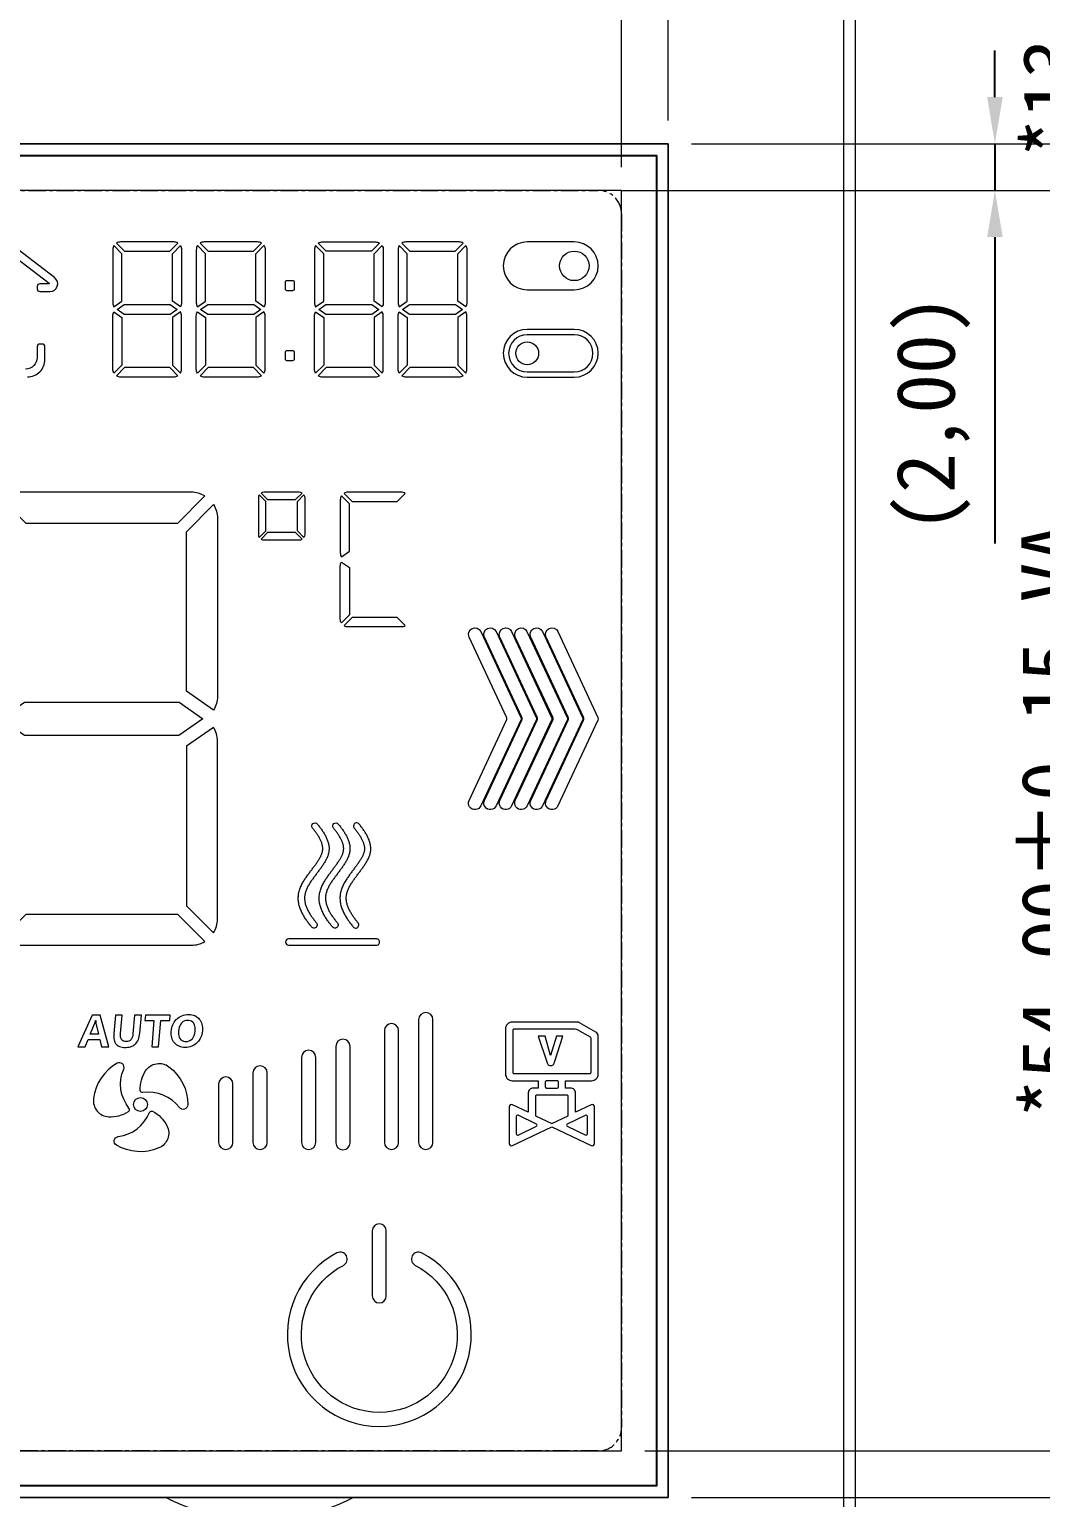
# Model space of a CAD drawing. Header units: millimetres. Extents: x 3549 to 4611, y 2266 to 2831.
# Drawn here: x 3714.5 to 3757.8, y 2675 to 2737.8 of the extents above; entities that cross this region are included whole.
import ezdxf

# ---------------------------------------------------------------- set-up
doc = ezdxf.new("R2010")
doc.units = ezdxf.units.MM
doc.linetypes.add('CENTER', pattern=[0.6, 0.375, -0.075, 0.075, -0.075])
for name, color, linetype, lineweight in [('BACKLIGHT', 7, 'Continuous', 20), ('Cover Lens', 152, 'Continuous', 0), ('LCD', 4, 'Continuous', 20)]:
    doc.layers.add(name, color=color, linetype=linetype, lineweight=lineweight)
doc.layers.add('Dim', color=4, linetype='Continuous')
doc.layers.add('DWG', color=7, linetype='Continuous')
doc.styles.add('宋体', font='宋体.ttf')
doc.dimstyles.new('DIM', dxfattribs={"dimtxt": 2.5, "dimasz": 2, "dimexe": 1.25, "dimexo": 1, "dimgap": 1, "dimtad": 1, "dimzin": 1, "dimtxsty": '宋体', "dimcen": 2.5, "dimazin": 0, "dimtfac": 1, "dimtmove": 0, "dimatfit": 3, "dimfxl": 0, "dimlwe": 0, "dimarcsym": 0})

# ---------------------------------------------------------------- blocks, each defined once
blk = doc.blocks.new('CG1')
at = {"layer": 'Cover Lens'}
for points in [[(-43, -17), (-43, 65, -0.414214), (-41, 67), (41, 67, -0.414214), (43, 65), (43, -17, -0.414214), (41, -19), (-41, -19, -0.414214)], [(-42.5, -17), (-42.5, 65, -0.414214), (-41, 66.5), (41, 66.5, -0.414214), (42.5, 65), (42.5, -17, -0.414214), (41, -18.5), (-41, -18.5, -0.414214)]]:
    blk.add_lwpolyline(points, format="xyb", close=True, dxfattribs=at)
blk.add_lwpolyline([(-33, 0), (33, 0), (33, 54), (-33, 54)], close=True, dxfattribs=at)
blk = doc.blocks.new('*D10')
at = {"layer": 'Defpoints', "color": 0}
for p in [(3673.899, 2754.337), (3673.899, 2730.951), (3739.899, 2730.951)]:
    blk.add_point(p, dxfattribs=at)
at = {"layer": 'Dim', "color": 0, "lineweight": 0}
for p, q in [((3673.899, 2731.951), (3673.899, 2755.587)), ((3739.899, 2731.951), (3739.899, 2755.587))]:
    blk.add_line(p, q, dxfattribs=at)
at = {"layer": 'Dim', "color": 0, "lineweight": -2}
blk.add_line((3737.899, 2754.337), (3675.899, 2754.337), dxfattribs=at)
at = {"layer": 'Dim', "color": 0}
for points in [[(3675.899, 2754.67), (3675.899, 2754.003), (3673.899, 2754.337)], [(3737.899, 2754.67), (3737.899, 2754.003), (3739.899, 2754.337)]]:
    blk.add_solid(points, dxfattribs=at)
at = {"layer": 'Dim', "color": 0, "insert": (3706.899, 2756.857), "char_height": 2.5, "attachment_point": 5, "style": '宋体'}
blk.add_mtext('{\\C2;*}66,00%%P0.15 VA', dxfattribs=at)
blk = doc.blocks.new('*D12')
at = {"layer": 'Defpoints', "color": 0}
for p in [(3749.899, 2754.337), (3749.899, 2741.951), (3739.899, 2730.951)]:
    blk.add_point(p, dxfattribs=at)
at = {"layer": 'Dim', "color": 0, "lineweight": 0}
for p, q in [((3739.899, 2731.951), (3739.899, 2755.587)), ((3749.899, 2742.951), (3749.899, 2755.587))]:
    blk.add_line(p, q, dxfattribs=at)
at = {"layer": 'Dim', "color": 0, "lineweight": -2}
for p, q in [((3741.899, 2754.337), (3747.899, 2754.337)), ((3749.899, 2754.337), (3764.26, 2754.337))]:
    blk.add_line(p, q, dxfattribs=at)
at = {"layer": 'Dim', "color": 0}
for points in [[(3741.899, 2754.67), (3741.899, 2754.003), (3739.899, 2754.337)], [(3747.899, 2754.67), (3747.899, 2754.003), (3749.899, 2754.337)]]:
    blk.add_solid(points, dxfattribs=at)
at = {"layer": 'Dim', "color": 0, "insert": (3758.08, 2756.795), "char_height": 2.5, "attachment_point": 5, "style": '宋体'}
blk.add_mtext('{\\C2;*}10,00', dxfattribs=at)
blk = doc.blocks.new('*D22')
at = {"layer": 'Defpoints', "color": 0}
for p in [(3739.899, 2730.951), (3739.899, 2676.951), (3761.107, 2676.951)]:
    blk.add_point(p, dxfattribs=at)
at = {"layer": 'Dim', "color": 0, "lineweight": 0}
for p, q in [((3740.899, 2730.951), (3762.357, 2730.951)), ((3740.899, 2676.951), (3762.357, 2676.951))]:
    blk.add_line(p, q, dxfattribs=at)
at = {"layer": 'Dim', "color": 0, "lineweight": -2}
blk.add_line((3761.107, 2728.951), (3761.107, 2678.951), dxfattribs=at)
at = {"layer": 'Dim', "color": 0}
for points in [[(3760.774, 2728.951), (3761.44, 2728.951), (3761.107, 2730.951)], [(3760.774, 2678.951), (3761.44, 2678.951), (3761.107, 2676.951)]]:
    blk.add_solid(points, dxfattribs=at)
at = {"layer": 'Dim', "color": 0, "insert": (3758.586, 2703.951), "char_height": 2.5, "attachment_point": 5, "rotation": 90, "style": '宋体'}
blk.add_mtext('{\\C2;*}54,00%%P0.15 VA', dxfattribs=at)
blk = doc.blocks.new('*D23')
at = {"layer": 'Defpoints', "color": 0}
for p in [(3747.899, 2743.951), (3783.993, 2743.951), (3747.899, 2657.951)]:
    blk.add_point(p, dxfattribs=at)
at = {"layer": 'Dim', "color": 0, "lineweight": 0}
for p, q in [((3748.899, 2743.951), (3785.243, 2743.951)), ((3748.899, 2657.951), (3785.243, 2657.951))]:
    blk.add_line(p, q, dxfattribs=at)
at = {"layer": 'Dim', "color": 0, "lineweight": -2}
blk.add_line((3783.993, 2659.951), (3783.993, 2741.951), dxfattribs=at)
at = {"layer": 'Dim', "color": 0}
for points in [[(3783.66, 2741.951), (3784.327, 2741.951), (3783.993, 2743.951)], [(3783.66, 2659.951), (3784.327, 2659.951), (3783.993, 2657.951)]]:
    blk.add_solid(points, dxfattribs=at)
at = {"layer": 'Dim', "color": 0, "insert": (3781.472, 2700.951), "char_height": 2.5, "attachment_point": 5, "rotation": 90, "style": '宋体'}
blk.add_mtext('{\\C2;*}86,00%%P0.05 OD', dxfattribs=at)
blk = doc.blocks.new('*D24')
at = {"layer": 'Defpoints', "color": 0}
for p in [(3747.899, 2743.951), (3761.107, 2743.951), (3739.899, 2730.951)]:
    blk.add_point(p, dxfattribs=at)
at = {"layer": 'Dim', "color": 0, "lineweight": 0}
for p, q in [((3748.899, 2743.951), (3762.357, 2743.951)), ((3740.899, 2730.951), (3762.357, 2730.951))]:
    blk.add_line(p, q, dxfattribs=at)
at = {"layer": 'Dim', "color": 0, "lineweight": -2}
blk.add_line((3761.107, 2732.951), (3761.107, 2741.951), dxfattribs=at)
at = {"layer": 'Dim', "color": 0}
for points in [[(3760.774, 2741.951), (3761.44, 2741.951), (3761.107, 2743.951)], [(3760.774, 2732.951), (3761.44, 2732.951), (3761.107, 2730.951)]]:
    blk.add_solid(points, dxfattribs=at)
at = {"layer": 'Dim', "color": 0, "insert": (3758.649, 2737.451), "char_height": 2.5, "attachment_point": 5, "rotation": 90, "style": '宋体'}
blk.add_mtext('{\\C2;*}13,00', dxfattribs=at)
blk = doc.blocks.new('*D326')
at = {"layer": 'Defpoints', "color": 0}
for p in [(3741.899, 2732.951), (3741.899, 2674.951), (3767.031, 2674.951)]:
    blk.add_point(p, dxfattribs=at)
at = {"layer": 'Dim', "color": 0, "lineweight": 0}
for p, q in [((3742.899, 2732.951), (3768.281, 2732.951)), ((3742.899, 2674.951), (3768.281, 2674.951))]:
    blk.add_line(p, q, dxfattribs=at)
at = {"layer": 'Dim', "color": 0, "lineweight": -2}
blk.add_line((3767.031, 2730.951), (3767.031, 2676.951), dxfattribs=at)
at = {"layer": 'Dim', "color": 0}
for points in [[(3766.698, 2730.951), (3767.365, 2730.951), (3767.031, 2732.951)], [(3766.698, 2676.951), (3767.365, 2676.951), (3767.031, 2674.951)]]:
    blk.add_solid(points, dxfattribs=at)
at = {"layer": 'Dim', "color": 0, "insert": (3764.573, 2703.951), "char_height": 2.5, "attachment_point": 5, "rotation": 90, "style": '宋体'}
blk.add_mtext('58,00', dxfattribs=at)
blk = doc.blocks.new('*D327')
at = {"layer": 'Defpoints', "color": 0}
for p in [(3741.899, 2732.951), (3772.325, 2732.951), (3741.899, 2674.951)]:
    blk.add_point(p, dxfattribs=at)
at = {"layer": 'Dim', "color": 0, "lineweight": 0}
for p, q in [((3742.899, 2732.951), (3773.575, 2732.951)), ((3742.899, 2674.951), (3773.575, 2674.951))]:
    blk.add_line(p, q, dxfattribs=at)
at = {"layer": 'Dim', "color": 0, "lineweight": -2}
blk.add_line((3772.325, 2676.951), (3772.325, 2730.951), dxfattribs=at)
at = {"layer": 'Dim', "color": 0}
for points in [[(3771.991, 2730.951), (3772.658, 2730.951), (3772.325, 2732.951)], [(3771.991, 2676.951), (3772.658, 2676.951), (3772.325, 2674.951)]]:
    blk.add_solid(points, dxfattribs=at)
at = {"layer": 'Dim', "color": 0, "insert": (3769.866, 2703.951), "char_height": 2.5, "attachment_point": 5, "rotation": 90, "style": '宋体'}
blk.add_mtext('LCD58,00', dxfattribs=at)
blk = doc.blocks.new('*D332')
at = {"layer": 'Defpoints', "color": 0}
for p in [(3741.899, 2767.793), (3669.399, 2732.951), (3741.899, 2732.951)]:
    blk.add_point(p, dxfattribs=at)
at = {"layer": 'Dim', "color": 0, "lineweight": 0}
for p, q in [((3669.399, 2733.951), (3669.399, 2769.043)), ((3741.899, 2733.951), (3741.899, 2769.043))]:
    blk.add_line(p, q, dxfattribs=at)
at = {"layer": 'Dim', "color": 0, "lineweight": -2}
blk.add_line((3671.399, 2767.793), (3739.899, 2767.793), dxfattribs=at)
at = {"layer": 'Dim', "color": 0}
for points in [[(3671.399, 2768.126), (3671.399, 2767.46), (3669.399, 2767.793)], [(3739.899, 2768.126), (3739.899, 2767.46), (3741.899, 2767.793)]]:
    blk.add_solid(points, dxfattribs=at)
at = {"layer": 'Dim', "color": 0, "insert": (3709.399, 2770.251), "char_height": 2.5, "attachment_point": 5, "style": '宋体'}
blk.add_mtext('{\\C2;*}72,50', dxfattribs=at)
blk = doc.blocks.new('*D334')
at = {"layer": 'Defpoints', "color": 0}
for p in [(3741.899, 2732.951), (3777.822, 2732.951), (3743.399, 2673.951)]:
    blk.add_point(p, dxfattribs=at)
at = {"layer": 'Dim', "color": 0, "lineweight": 0}
for p, q in [((3742.899, 2732.951), (3779.072, 2732.951)), ((3744.399, 2673.951), (3779.072, 2673.951))]:
    blk.add_line(p, q, dxfattribs=at)
at = {"layer": 'Dim', "color": 0, "lineweight": -2}
blk.add_line((3777.822, 2675.951), (3777.822, 2730.951), dxfattribs=at)
at = {"layer": 'Dim', "color": 0}
for points in [[(3777.488, 2730.951), (3778.155, 2730.951), (3777.822, 2732.951)], [(3777.488, 2675.951), (3778.155, 2675.951), (3777.822, 2673.951)]]:
    blk.add_solid(points, dxfattribs=at)
at = {"layer": 'Dim', "color": 0, "insert": (3775.363, 2703.451), "char_height": 2.5, "attachment_point": 5, "rotation": 90, "style": '宋体'}
blk.add_mtext('59,00', dxfattribs=at)
blk = doc.blocks.new('*D335')
at = {"layer": 'Defpoints', "color": 0}
for p in [(3741.899, 2732.951), (3755.887, 2732.951), (3738.899, 2730.951)]:
    blk.add_point(p, dxfattribs=at)
at = {"layer": 'Dim', "color": 0, "lineweight": -2}
for p, q in [((3755.887, 2734.951), (3755.887, 2736.951)), ((3755.887, 2732.951), (3755.887, 2730.951)), ((3755.887, 2728.951), (3755.887, 2715.826))]:
    blk.add_line(p, q, dxfattribs=at)
at = {"layer": 'Dim', "color": 0, "lineweight": 0}
for p, q in [((3742.899, 2732.951), (3757.137, 2732.951)), ((3739.899, 2730.951), (3757.137, 2730.951))]:
    blk.add_line(p, q, dxfattribs=at)
at = {"layer": 'Dim', "color": 0}
for points in [[(3755.554, 2734.951), (3756.221, 2734.951), (3755.887, 2732.951)], [(3755.554, 2728.951), (3756.221, 2728.951), (3755.887, 2730.951)]]:
    blk.add_solid(points, dxfattribs=at)
at = {"layer": 'Dim', "color": 0, "insert": (3753.249, 2721.388), "char_height": 2.5, "attachment_point": 5, "rotation": 90, "style": '宋体'}
blk.add_mtext('(2,00)', dxfattribs=at)
blk = doc.blocks.new('*D336')
at = {"layer": 'Defpoints', "color": 0}
for p in [(3741.899, 2761.017), (3671.899, 2732.951), (3741.899, 2732.951)]:
    blk.add_point(p, dxfattribs=at)
at = {"layer": 'Dim', "color": 0, "lineweight": 0}
for p, q in [((3671.899, 2733.951), (3671.899, 2762.267)), ((3741.899, 2733.951), (3741.899, 2762.267))]:
    blk.add_line(p, q, dxfattribs=at)
at = {"layer": 'Dim', "color": 0, "lineweight": -2}
blk.add_line((3673.899, 2761.017), (3739.899, 2761.017), dxfattribs=at)
at = {"layer": 'Dim', "color": 0}
for points in [[(3673.899, 2761.351), (3673.899, 2760.684), (3671.899, 2761.017)], [(3739.899, 2761.351), (3739.899, 2760.684), (3741.899, 2761.017)]]:
    blk.add_solid(points, dxfattribs=at)
at = {"layer": 'Dim', "color": 0, "insert": (3706.899, 2763.608), "char_height": 2.5, "attachment_point": 5, "style": '宋体'}
blk.add_mtext('LCD/BLD 70,00', dxfattribs=at)
blk = doc.blocks.new('*D338')
at = {"layer": 'Defpoints', "color": 0}
for p in [(3741.899, 2674.951), (3767.031, 2674.951), (3725.399, 2673.951)]:
    blk.add_point(p, dxfattribs=at)
at = {"layer": 'Dim', "color": 0, "lineweight": -2}
for p, q in [((3767.031, 2676.951), (3767.031, 2678.951)), ((3767.031, 2674.951), (3767.031, 2673.951)), ((3767.031, 2671.951), (3767.031, 2655.728))]:
    blk.add_line(p, q, dxfattribs=at)
at = {"layer": 'Dim', "color": 0, "lineweight": 0}
for p, q in [((3742.899, 2674.951), (3768.281, 2674.951)), ((3726.399, 2673.951), (3768.281, 2673.951))]:
    blk.add_line(p, q, dxfattribs=at)
at = {"layer": 'Dim', "color": 0}
for points in [[(3766.698, 2676.951), (3767.365, 2676.951), (3767.031, 2674.951)], [(3766.698, 2671.951), (3767.365, 2671.951), (3767.031, 2673.951)]]:
    blk.add_solid(points, dxfattribs=at)
at = {"layer": 'Dim', "color": 0, "insert": (3764.573, 2662.84), "char_height": 2.5, "attachment_point": 5, "rotation": 90, "style": '宋体'}
blk.add_mtext('MAX1,00', dxfattribs=at)
blk = doc.blocks.new('SPC')
at = {"layer": 'LCD'}
for points in [[(45.062, 48.015, 0.414214), (45.808, 48.761), (45.808, 49.299, 0.414214), (45.691, 49.415), (45.592, 49.415, 0.414214), (45.476, 49.299), (45.476, 48.844, -0.414214), (44.979, 48.346)], [(43.418, 53.979), (45.983, 52.028, -0.718303), (45.973, 51.998), (45.592, 51.998, 0.414318), (45.476, 51.882), (45.476, 51.783, 0.41411), (45.592, 51.667), (46.022, 51.667, 0.718303), (46.223, 52.262), (43.519, 54.319, 0.337132)]]:
    blk.add_lwpolyline(points, format="xyb", dxfattribs=at)
for points in [[(48.762, 51.013), (49.105, 51.255), (49.105, 53.288), (48.762, 53.634, 0.139094), (48.712, 53.46), (48.712, 51.187, 0.139094)], [(49.044, 53.791, 0.136063), (48.873, 53.744), (49.217, 53.398), (51.155, 53.398), (51.498, 53.744, 0.136063), (51.328, 53.791)], [(51.61, 51.013), (51.266, 51.255), (51.266, 53.288), (51.61, 53.634, -0.139094), (51.659, 53.46), (51.659, 51.187, -0.139094)], [(52.34, 51.013), (52.683, 51.255), (52.683, 53.288), (52.34, 53.634, 0.139094), (52.29, 53.46), (52.29, 51.187, 0.139094)], [(52.622, 53.791, 0.136063), (52.451, 53.744), (52.795, 53.398), (54.733, 53.398), (55.077, 53.744, 0.136063), (54.906, 53.791)], [(55.188, 51.013), (54.844, 51.255), (54.844, 53.288), (55.188, 53.634, -0.139094), (55.237, 53.46), (55.237, 51.187, -0.139094)], [(57.4, 51.013), (57.744, 51.255), (57.744, 53.288), (57.4, 53.634, 0.139094), (57.351, 53.46), (57.351, 51.187, 0.139094)], [(59.966, 53.791, -0.136063), (60.137, 53.744), (59.793, 53.398), (57.855, 53.398), (57.511, 53.744, -0.136063), (57.682, 53.791)], [(60.248, 51.013), (59.905, 51.255), (59.905, 53.288), (60.248, 53.634, -0.139094), (60.298, 53.46), (60.298, 51.187, -0.139094)], [(60.978, 51.013), (61.322, 51.255), (61.322, 53.288), (60.978, 53.634, 0.139094), (60.929, 53.46), (60.929, 51.187, 0.139094)], [(61.26, 53.791, 0.136063), (61.09, 53.744), (61.433, 53.398), (63.371, 53.398), (63.715, 53.744, 0.136063), (63.544, 53.791)], [(63.826, 51.013), (63.483, 51.255), (63.483, 53.288), (63.826, 53.634, -0.139094), (63.876, 53.46), (63.876, 51.187, -0.139094)], [(68.476, 51.743, 1), (68.476, 53.791), (66.459, 53.791, 1), (66.459, 51.743)], [(56.159, 52.126, 0.414214), (56.088, 52.055), (56.088, 51.786, 0.414214), (56.159, 51.715), (56.429, 51.715, 0.414214), (56.5, 51.786), (56.5, 52.055, 0.414214), (56.429, 52.126)], [(49.105, 50.551), (49.105, 48.518), (48.762, 48.172, -0.139094), (48.712, 48.346), (48.712, 50.619, -0.139094), (48.762, 50.793)], [(51.266, 50.551), (51.266, 48.518), (51.61, 48.172, 0.139094), (51.659, 48.346), (51.659, 50.619, 0.139094), (51.61, 50.793)], [(52.683, 50.551), (52.683, 48.518), (52.34, 48.172, -0.139094), (52.29, 48.346), (52.29, 50.619, -0.139094), (52.34, 50.793)], [(54.844, 50.551), (54.844, 48.518), (55.188, 48.172, 0.139094), (55.237, 48.346), (55.237, 50.619, 0.139094), (55.188, 50.793)], [(57.744, 50.551), (57.744, 48.518), (57.4, 48.172, -0.139094), (57.351, 48.346), (57.351, 50.619, -0.139094), (57.4, 50.793)], [(60.248, 50.793), (59.905, 50.551), (59.905, 48.518), (60.248, 48.172, 0.139094), (60.298, 48.346), (60.298, 50.619, 0.139094)], [(60.978, 50.793), (61.322, 50.551), (61.322, 48.518), (60.978, 48.172, -0.139094), (60.929, 48.346), (60.929, 50.619, -0.139094)], [(63.826, 50.793), (63.483, 50.551), (63.483, 48.518), (63.826, 48.172, 0.139094), (63.876, 48.346), (63.876, 50.619, 0.139094)], [(66.459, 50.046, 1), (66.459, 47.998), (68.476, 47.998, 1), (68.476, 50.046)], [(68.476, 48.227, 1), (68.476, 49.816), (66.459, 49.816, 1), (66.459, 48.227)], [(56.429, 48.715, 0.414214), (56.5, 48.786), (56.5, 49.055, 0.414214), (56.429, 49.126), (56.159, 49.126, 0.414214), (56.088, 49.055), (56.088, 48.786, 0.414214), (56.159, 48.715)], [(51.328, 48.015, 0.136063), (51.498, 48.062), (51.155, 48.408), (49.217, 48.408), (48.873, 48.062, 0.136063), (49.044, 48.015)], [(52.795, 48.408), (52.451, 48.062, 0.136063), (52.622, 48.015), (54.906, 48.015, 0.136063), (55.077, 48.062), (54.733, 48.408)], [(59.966, 48.015, 0.136063), (60.137, 48.062), (59.793, 48.408), (57.855, 48.408), (57.511, 48.062, 0.136063), (57.682, 48.015)], [(63.544, 48.015, 0.136063), (63.715, 48.062), (63.371, 48.408), (61.433, 48.408), (61.09, 48.062, 0.136063), (61.26, 48.015)], [(44.406, 43.069, 0.136063), (43.833, 42.91), (44.987, 41.749), (51.499, 41.749), (52.653, 42.91, 0.136063), (52.079, 43.069)], [(54.986, 42.957, 0.139094), (54.951, 42.834), (54.951, 41.26, 0.139094), (54.986, 41.137), (55.265, 41.418), (55.265, 42.676)], [(55.344, 42.754), (56.542, 42.754), (56.821, 43.035, 0.136063), (56.701, 43.069), (55.185, 43.069, 0.136063), (55.064, 43.035)], [(56.62, 42.676), (56.9, 42.957, -0.139094), (56.935, 42.834), (56.935, 41.26, -0.139094), (56.9, 41.137), (56.62, 41.418)], [(58.846, 42.567), (58.504, 42.912, 0.139094), (58.455, 42.738), (58.455, 40.473, 0.139094), (58.504, 40.299), (58.846, 40.54)], [(58.785, 43.069, 0.136063), (58.615, 43.021), (58.957, 42.677), (60.89, 42.677), (61.232, 43.021, 0.136063), (61.062, 43.069)], [(53.193, 34.321, -0.139094), (53.027, 33.736), (51.873, 34.548), (51.873, 41.379), (53.027, 42.54, -0.139094), (53.193, 41.955)], [(56.701, 41.026, 0.136063), (56.821, 41.059), (56.542, 41.34), (55.344, 41.34), (55.064, 41.059, 0.136063), (55.185, 41.026)], [(58.846, 37.812), (58.504, 37.468, -0.139094), (58.455, 37.641), (58.455, 39.907, -0.139094), (58.504, 40.08), (58.846, 39.839)], [(58.957, 37.702), (58.615, 37.358, 0.136063), (58.785, 37.311), (61.062, 37.311, 0.136063), (61.232, 37.358), (60.89, 37.702)], [(63.968, 36.868, -1), (64.468, 37.101), (66.185, 33.421, -0.221646), (66.185, 33.311), (64.471, 29.638, -1.013416), (63.968, 29.864), (65.572, 33.303, 0.221714), (65.572, 33.43)], [(64.629, 36.868, -1), (65.129, 37.101), (66.845, 33.421, -0.221646), (66.845, 33.311), (65.132, 29.638, -1.013416), (64.629, 29.864), (66.233, 33.303, 0.221714), (66.233, 33.43)], [(65.29, 36.868, -1), (65.79, 37.101), (67.506, 33.421, -0.221646), (67.506, 33.311), (65.793, 29.638, -1.013416), (65.29, 29.864), (66.893, 33.303, 0.221714), (66.893, 33.43)], [(65.95, 36.868, -1), (66.45, 37.101), (68.167, 33.421, -0.221646), (68.167, 33.311), (66.453, 29.638, -1.013416), (65.95, 29.864), (67.554, 33.303, 0.221714), (67.554, 33.43)], [(66.611, 36.868, -1), (67.111, 37.101), (68.827, 33.421, -0.221646), (68.827, 33.311), (67.114, 29.638, -1.013416), (66.611, 29.864), (68.215, 33.303, 0.221714), (68.215, 33.43)], [(67.272, 36.868, -1), (67.772, 37.101), (69.488, 33.421, -0.221646), (69.488, 33.311), (67.775, 29.638, -1.013416), (67.272, 29.864), (68.875, 33.303, 0.221714), (68.875, 33.43)], [(53.027, 24.193, 0.139094), (53.193, 24.778), (53.193, 32.412, 0.139094), (53.027, 32.997), (51.873, 32.185), (51.873, 25.354)], [(57.159, 26.802), (57.182, 26.834), (57.206, 26.866), (57.23, 26.897), (57.253, 26.928), (57.276, 26.959), (57.299, 26.989), (57.322, 27.02), (57.345, 27.05), (57.367, 27.081), (57.389, 27.111), (57.411, 27.141), (57.432, 27.171), (57.453, 27.201), (57.473, 27.231), (57.493, 27.261), (57.513, 27.291), (57.531, 27.321), (57.55, 27.351), (57.567, 27.38), (57.584, 27.41), (57.6, 27.439), (57.615, 27.468), (57.629, 27.497), (57.642, 27.526), (57.654, 27.555), (57.664, 27.583), (57.674, 27.611), (57.682, 27.638), (57.689, 27.665), (57.695, 27.691), (57.699, 27.717), (57.702, 27.744), (57.704, 27.77), (57.705, 27.797), (57.704, 27.824), (57.703, 27.851), (57.7, 27.879), (57.696, 27.907), (57.691, 27.935), (57.684, 27.963), (57.677, 27.992), (57.668, 28.021), (57.659, 28.05), (57.648, 28.079), (57.636, 28.108), (57.624, 28.138), (57.61, 28.167), (57.596, 28.197), (57.58, 28.226), (57.564, 28.256), (57.548, 28.285), (57.53, 28.315), (57.512, 28.344), (57.494, 28.374), (57.475, 28.403), (57.455, 28.432), (57.435, 28.461), (57.414, 28.491), (57.393, 28.52), (57.371, 28.548), (57.349, 28.577), (57.326, 28.606), (57.304, 28.635), (57.281, 28.663), (57.265, 28.682, -1), (57.474, 28.853), (57.49, 28.834), (57.515, 28.803), (57.539, 28.773), (57.563, 28.742), (57.586, 28.711), (57.61, 28.68), (57.633, 28.649), (57.655, 28.617), (57.677, 28.585), (57.699, 28.553), (57.721, 28.52), (57.742, 28.487), (57.762, 28.454), (57.782, 28.421), (57.801, 28.387), (57.819, 28.352), (57.837, 28.318), (57.854, 28.283), (57.87, 28.247), (57.886, 28.212), (57.9, 28.175), (57.913, 28.139), (57.926, 28.102), (57.937, 28.065), (57.947, 28.027), (57.955, 27.989), (57.962, 27.951), (57.968, 27.912), (57.972, 27.873), (57.974, 27.834), (57.975, 27.795), (57.974, 27.757), (57.971, 27.718), (57.966, 27.679), (57.96, 27.641), (57.952, 27.603), (57.942, 27.565), (57.931, 27.528), (57.918, 27.491), (57.904, 27.454), (57.889, 27.419), (57.873, 27.383), (57.856, 27.348), (57.839, 27.313), (57.82, 27.279), (57.801, 27.245), (57.781, 27.212), (57.761, 27.178), (57.74, 27.145), (57.719, 27.113), (57.697, 27.08), (57.675, 27.048), (57.653, 27.016), (57.631, 26.984), (57.608, 26.953), (57.585, 26.921), (57.562, 26.89), (57.539, 26.859), (57.515, 26.828), (57.492, 26.796), (57.469, 26.765), (57.445, 26.734), (57.422, 26.703), (57.398, 26.672), (57.375, 26.641), (57.352, 26.61), (57.328, 26.578), (57.305, 26.547), (57.283, 26.515), (57.26, 26.484), (57.238, 26.452), (57.215, 26.42), (57.194, 26.387), (57.172, 26.355), (57.151, 26.322), (57.131, 26.289), (57.111, 26.256), (57.091, 26.222), (57.072, 26.188), (57.054, 26.154), (57.037, 26.119), (57.02, 26.083), (57.005, 26.048), (56.99, 26.012), (56.977, 25.975), (56.965, 25.938), (56.954, 25.901), (56.945, 25.863), (56.938, 25.824), (56.932, 25.786), (56.928, 25.747), (56.926, 25.708), (56.926, 25.669), (56.927, 25.63), (56.931, 25.592), (56.935, 25.553), (56.942, 25.515), (56.949, 25.476), (56.958, 25.439), (56.969, 25.401), (56.981, 25.364), (56.993, 25.327), (57.007, 25.291), (57.022, 25.255), (57.038, 25.219), (57.054, 25.184), (57.072, 25.149), (57.09, 25.115), (57.109, 25.08), (57.128, 25.047), (57.148, 25.013), (57.169, 24.98), (57.19, 24.948), (57.211, 24.915), (57.233, 24.883), (57.256, 24.851), (57.279, 24.82), (57.302, 24.788), (57.325, 24.757), (57.349, 24.726), (57.373, 24.696), (57.397, 24.665), (57.422, 24.635), (57.434, 24.62, -1), (57.226, 24.449), (57.213, 24.464), (57.187, 24.496), (57.161, 24.528), (57.136, 24.561), (57.111, 24.593), (57.085, 24.627), (57.061, 24.66), (57.036, 24.694), (57.012, 24.729), (56.988, 24.764), (56.964, 24.8), (56.941, 24.836), (56.918, 24.872), (56.895, 24.91), (56.874, 24.948), (56.852, 24.986), (56.831, 25.026), (56.811, 25.066), (56.792, 25.107), (56.774, 25.149), (56.756, 25.191), (56.74, 25.235), (56.724, 25.279), (56.71, 25.324), (56.697, 25.371), (56.686, 25.418), (56.676, 25.466), (56.668, 25.515), (56.662, 25.564), (56.658, 25.614), (56.656, 25.665), (56.656, 25.716), (56.659, 25.767), (56.664, 25.818), (56.671, 25.869), (56.681, 25.92), (56.693, 25.969), (56.706, 26.017), (56.721, 26.063), (56.738, 26.108), (56.755, 26.152), (56.774, 26.195), (56.794, 26.236), (56.814, 26.277), (56.835, 26.316), (56.856, 26.355), (56.878, 26.393), (56.9, 26.43), (56.923, 26.466), (56.946, 26.502), (56.969, 26.537), (56.992, 26.572), (57.016, 26.606), (57.04, 26.64), (57.063, 26.673), (57.087, 26.706), (57.111, 26.738), (57.135, 26.771)], [(58.867, 27.873), (58.87, 27.834), (58.87, 27.795), (58.869, 27.757), (58.866, 27.718), (58.862, 27.679), (58.855, 27.641), (58.847, 27.603), (58.837, 27.565), (58.826, 27.528), (58.813, 27.491), (58.8, 27.454), (58.785, 27.419), (58.769, 27.383), (58.752, 27.348), (58.734, 27.313), (58.715, 27.279), (58.696, 27.245), (58.676, 27.212), (58.656, 27.178), (58.635, 27.145), (58.614, 27.113), (58.592, 27.08), (58.571, 27.048), (58.548, 27.016), (58.526, 26.984), (58.503, 26.953), (58.48, 26.921), (58.457, 26.89), (58.434, 26.859), (58.411, 26.828), (58.387, 26.796), (58.364, 26.765), (58.34, 26.734), (58.317, 26.703), (58.293, 26.672), (58.27, 26.641), (58.247, 26.61), (58.224, 26.578), (58.201, 26.547), (58.178, 26.515), (58.155, 26.484), (58.133, 26.452), (58.111, 26.42), (58.089, 26.387), (58.068, 26.355), (58.047, 26.322), (58.026, 26.289), (58.006, 26.256), (57.986, 26.222), (57.967, 26.188), (57.949, 26.154), (57.932, 26.119), (57.915, 26.083), (57.9, 26.048), (57.885, 26.012), (57.872, 25.975), (57.86, 25.938), (57.849, 25.901), (57.84, 25.863), (57.833, 25.824), (57.827, 25.786), (57.823, 25.747), (57.821, 25.708), (57.821, 25.669), (57.823, 25.63), (57.826, 25.592), (57.831, 25.553), (57.837, 25.515), (57.845, 25.476), (57.854, 25.439), (57.864, 25.401), (57.876, 25.364), (57.889, 25.327), (57.902, 25.291), (57.917, 25.255), (57.933, 25.219), (57.95, 25.184), (57.967, 25.149), (57.985, 25.115), (58.004, 25.08), (58.023, 25.047), (58.043, 25.013), (58.064, 24.98), (58.085, 24.948), (58.107, 24.915), (58.129, 24.883), (58.151, 24.851), (58.174, 24.82), (58.197, 24.788), (58.22, 24.757), (58.244, 24.726), (58.268, 24.696), (58.293, 24.665), (58.317, 24.635), (58.329, 24.62, -1), (58.121, 24.449), (58.108, 24.464), (58.082, 24.496), (58.057, 24.528), (58.031, 24.561), (58.006, 24.593), (57.981, 24.627), (57.956, 24.66), (57.931, 24.694), (57.907, 24.729), (57.883, 24.764), (57.859, 24.8), (57.836, 24.836), (57.813, 24.872), (57.791, 24.91), (57.769, 24.948), (57.747, 24.986), (57.727, 25.026), (57.707, 25.066), (57.687, 25.107), (57.669, 25.149), (57.651, 25.191), (57.635, 25.235), (57.619, 25.279), (57.605, 25.324), (57.592, 25.371), (57.581, 25.418), (57.571, 25.466), (57.563, 25.515), (57.557, 25.564), (57.553, 25.614), (57.551, 25.665), (57.552, 25.716), (57.554, 25.767), (57.559, 25.818), (57.567, 25.869), (57.576, 25.92), (57.588, 25.969), (57.602, 26.017), (57.617, 26.063), (57.633, 26.108), (57.651, 26.152), (57.669, 26.195), (57.689, 26.236), (57.709, 26.277), (57.73, 26.316), (57.751, 26.355), (57.773, 26.393), (57.796, 26.43), (57.818, 26.466), (57.841, 26.502), (57.864, 26.537), (57.888, 26.572), (57.911, 26.606), (57.935, 26.64), (57.959, 26.673), (57.982, 26.706), (58.006, 26.738), (58.03, 26.771), (58.054, 26.802), (58.078, 26.834), (58.101, 26.866), (58.125, 26.897), (58.148, 26.928), (58.171, 26.959), (58.195, 26.989), (58.217, 27.02), (58.24, 27.05), (58.262, 27.081), (58.284, 27.111), (58.306, 27.141), (58.327, 27.171), (58.348, 27.201), (58.369, 27.231), (58.389, 27.261), (58.408, 27.291), (58.427, 27.321), (58.445, 27.351), (58.462, 27.38), (58.479, 27.41), (58.495, 27.439), (58.51, 27.468), (58.524, 27.497), (58.537, 27.526), (58.549, 27.555), (58.56, 27.583), (58.569, 27.611), (58.577, 27.638), (58.584, 27.665), (58.59, 27.691), (58.594, 27.717), (58.598, 27.744), (58.599, 27.77), (58.6, 27.797), (58.6, 27.824), (58.598, 27.851), (58.595, 27.879), (58.591, 27.907), (58.586, 27.935), (58.58, 27.963), (58.572, 27.992), (58.563, 28.021), (58.554, 28.05), (58.543, 28.079), (58.531, 28.108), (58.519, 28.138), (58.505, 28.167), (58.491, 28.197), (58.476, 28.226), (58.46, 28.256), (58.443, 28.285), (58.426, 28.315), (58.408, 28.344), (58.389, 28.374), (58.37, 28.403), (58.35, 28.432), (58.33, 28.461), (58.309, 28.491), (58.288, 28.52), (58.266, 28.548), (58.244, 28.577), (58.222, 28.606), (58.199, 28.635), (58.176, 28.663), (58.16, 28.682, -1), (58.369, 28.853), (58.385, 28.834), (58.41, 28.803), (58.434, 28.773), (58.458, 28.742), (58.482, 28.711), (58.505, 28.68), (58.528, 28.649), (58.551, 28.617), (58.573, 28.585), (58.595, 28.553), (58.616, 28.52), (58.637, 28.487), (58.657, 28.454), (58.677, 28.421), (58.696, 28.387), (58.715, 28.352), (58.732, 28.318), (58.749, 28.283), (58.766, 28.247), (58.781, 28.212), (58.795, 28.175), (58.809, 28.139), (58.821, 28.102), (58.832, 28.065), (58.842, 28.027), (58.85, 27.989), (58.858, 27.951), (58.863, 27.912)], [(59.485, 27.879), (59.488, 27.851), (59.49, 27.824), (59.49, 27.797), (59.49, 27.77), (59.488, 27.744), (59.485, 27.718), (59.48, 27.691), (59.475, 27.665), (59.468, 27.638), (59.459, 27.611), (59.45, 27.583), (59.439, 27.555), (59.427, 27.526), (59.414, 27.497), (59.4, 27.468), (59.385, 27.439), (59.369, 27.41), (59.353, 27.38), (59.335, 27.351), (59.317, 27.321), (59.298, 27.291), (59.279, 27.261), (59.259, 27.232), (59.238, 27.202), (59.218, 27.172), (59.196, 27.141), (59.175, 27.111), (59.153, 27.081), (59.13, 27.051), (59.108, 27.02), (59.085, 26.99), (59.062, 26.959), (59.038, 26.928), (59.015, 26.897), (58.991, 26.866), (58.968, 26.834), (58.944, 26.803), (58.92, 26.771), (58.896, 26.739), (58.873, 26.706), (58.849, 26.673), (58.825, 26.64), (58.801, 26.606), (58.778, 26.572), (58.755, 26.537), (58.731, 26.502), (58.708, 26.467), (58.686, 26.43), (58.664, 26.393), (58.642, 26.355), (58.62, 26.317), (58.599, 26.277), (58.579, 26.237), (58.56, 26.195), (58.541, 26.152), (58.523, 26.108), (58.507, 26.063), (58.492, 26.017), (58.478, 25.969), (58.466, 25.92), (58.457, 25.87), (58.449, 25.819), (58.444, 25.768), (58.442, 25.716), (58.441, 25.665), (58.443, 25.615), (58.447, 25.564), (58.453, 25.515), (58.461, 25.466), (58.471, 25.418), (58.483, 25.371), (58.495, 25.325), (58.51, 25.279), (58.525, 25.235), (58.542, 25.191), (58.559, 25.149), (58.578, 25.107), (58.597, 25.066), (58.617, 25.026), (58.638, 24.987), (58.659, 24.948), (58.681, 24.91), (58.703, 24.873), (58.726, 24.836), (58.749, 24.8), (58.773, 24.764), (58.797, 24.729), (58.821, 24.695), (58.846, 24.661), (58.871, 24.627), (58.896, 24.594), (58.921, 24.561), (58.947, 24.528), (58.973, 24.496), (58.998, 24.464), (59.011, 24.449, 1), (59.219, 24.621), (59.207, 24.635), (59.183, 24.665), (59.159, 24.696), (59.134, 24.727), (59.111, 24.757), (59.087, 24.788), (59.064, 24.82), (59.041, 24.851), (59.019, 24.883), (58.997, 24.915), (58.975, 24.948), (58.954, 24.98), (58.934, 25.014), (58.914, 25.047), (58.894, 25.081), (58.875, 25.115), (58.857, 25.149), (58.84, 25.184), (58.823, 25.219), (58.807, 25.255), (58.793, 25.291), (58.779, 25.327), (58.766, 25.364), (58.754, 25.401), (58.744, 25.439), (58.735, 25.477), (58.727, 25.515), (58.721, 25.553), (58.716, 25.592), (58.713, 25.631), (58.711, 25.67), (58.712, 25.708), (58.714, 25.747), (58.717, 25.786), (58.723, 25.825), (58.73, 25.863), (58.74, 25.901), (58.75, 25.938), (58.762, 25.975), (58.776, 26.012), (58.79, 26.048), (58.806, 26.084), (58.822, 26.119), (58.84, 26.154), (58.858, 26.188), (58.877, 26.222), (58.896, 26.256), (58.916, 26.289), (58.937, 26.322), (58.958, 26.355), (58.979, 26.388), (59.001, 26.42), (59.023, 26.452), (59.045, 26.484), (59.068, 26.516), (59.091, 26.547), (59.114, 26.579), (59.137, 26.61), (59.16, 26.641), (59.184, 26.672), (59.207, 26.703), (59.231, 26.734), (59.254, 26.765), (59.277, 26.797), (59.301, 26.828), (59.324, 26.859), (59.347, 26.89), (59.37, 26.922), (59.393, 26.953), (59.416, 26.985), (59.439, 27.016), (59.461, 27.048), (59.483, 27.081), (59.504, 27.113), (59.526, 27.146), (59.546, 27.179), (59.567, 27.212), (59.586, 27.245), (59.606, 27.279), (59.624, 27.314), (59.642, 27.348), (59.659, 27.383), (59.675, 27.419), (59.69, 27.455), (59.704, 27.491), (59.716, 27.528), (59.728, 27.565), (59.737, 27.603), (59.746, 27.641), (59.752, 27.679), (59.757, 27.718), (59.759, 27.757), (59.76, 27.796), (59.76, 27.835), (59.757, 27.873), (59.753, 27.912), (59.748, 27.951), (59.741, 27.989), (59.732, 28.027), (59.722, 28.065), (59.711, 28.102), (59.699, 28.139), (59.686, 28.176), (59.671, 28.212), (59.656, 28.248), (59.64, 28.283), (59.623, 28.318), (59.605, 28.353), (59.586, 28.387), (59.567, 28.421), (59.547, 28.454), (59.527, 28.487), (59.506, 28.52), (59.485, 28.553), (59.463, 28.585), (59.441, 28.617), (59.418, 28.649), (59.395, 28.68), (59.372, 28.711), (59.348, 28.742), (59.324, 28.773), (59.3, 28.804), (59.276, 28.834), (59.259, 28.854, 1), (59.051, 28.682), (59.066, 28.664), (59.089, 28.635), (59.112, 28.606), (59.134, 28.578), (59.156, 28.549), (59.178, 28.52), (59.199, 28.491), (59.22, 28.462), (59.24, 28.432), (59.26, 28.403), (59.279, 28.374), (59.298, 28.345), (59.316, 28.315), (59.333, 28.286), (59.35, 28.256), (59.366, 28.227), (59.381, 28.197), (59.396, 28.168), (59.409, 28.138), (59.422, 28.109), (59.433, 28.079), (59.444, 28.05), (59.454, 28.021), (59.462, 27.992), (59.47, 27.963), (59.476, 27.935), (59.481, 27.907)], [(44.987, 24.984), (43.833, 23.823, 0.136063), (44.406, 23.664), (52.079, 23.664, 0.136063), (52.653, 23.823), (51.499, 24.984)], [(60.003, 23.935), (56.251, 23.935, 1), (56.251, 23.664), (60.003, 23.664, 1.002396)], [(61.811, 20.476), (61.811, 15.217, 1), (62.422, 15.217), (62.422, 20.476, 1)], [(60.954, 15.217), (60.954, 20.002, 1), (60.343, 20.002), (60.343, 15.217, 1)], [(65.819, 20.373, 0.414214), (65.531, 20.086), (65.531, 18.146, 0.414214), (65.819, 17.858), (66.929, 17.858), (66.929, 17.545), (66.71, 17.545, 0.414214), (66.506, 17.341), (66.506, 16.507), (65.833, 16.827, 0.551425), (65.688, 16.735), (65.688, 15.177, 0.551425), (65.833, 15.085), (67.516, 15.887), (69.198, 15.085, 0.551425), (69.344, 15.177), (69.344, 16.735, 0.551425), (69.198, 16.827), (68.526, 16.507), (68.526, 17.341, 0.414214), (68.322, 17.545), (68.103, 17.545), (68.103, 17.858), (69.213, 17.858, 0.414214), (69.5, 18.146), (69.5, 19.766, 0.267949), (69.398, 19.942), (68.699, 20.346, 0.131652), (68.597, 20.373)], [(58.263, 15.206, 1), (58.875, 15.206), (58.875, 19.332, 1), (58.263, 19.332)], [(68.617, 20.04, 0.131652), (68.515, 20.067), (65.888, 20.067, 0.414214), (65.837, 20.016), (65.837, 18.215, 0.414214), (65.888, 18.164), (69.143, 18.164, 0.414214), (69.194, 18.215), (69.194, 19.677, 0.267949), (69.169, 19.722)], [(56.795, 15.217, 1), (57.407, 15.217), (57.407, 18.859, 1), (56.795, 18.859)], [(48.9, 18.607, 0.237759), (47.886, 17.091, 0.43554), (48.538, 16.316, 0.155042), (49.382, 16.538, 0.445572), (49.407, 16.683, -0.274501), (49.179, 18.358, 0.716217)], [(51.117, 18.461, -0.237759), (51.923, 16.825, -0.716217), (51.567, 16.708, 0.274501), (50.003, 17.348, -0.445572), (49.889, 17.442, -0.155042), (50.119, 18.284, -0.43554)], [(54.715, 15.217, 1), (55.327, 15.217), (55.327, 18.189, 1), (54.715, 18.189)], [(53.247, 15.217, 1), (53.859, 15.217), (53.859, 17.716, 1), (53.247, 17.716)], [(67.234, 17.596, 0.414214), (67.285, 17.545), (67.746, 17.545, 0.414214), (67.797, 17.596), (67.797, 17.807, 0.414214), (67.746, 17.858), (67.285, 17.858, 0.414214), (67.234, 17.807)], [(68.22, 16.361), (68.22, 17.189, 0.414214), (68.169, 17.24), (66.862, 17.24, 0.414214), (66.811, 17.189), (66.811, 16.361), (67.516, 16.025)], [(51.033, 15.93, -0.43554), (50.688, 14.978, -0.237759), (48.868, 15.098, -0.716217), (48.944, 15.465, 0.274501), (50.281, 16.499, -0.445572), (50.419, 16.551, -0.155042)], [(66.854, 15.91, 0.631028), (66.854, 16.002), (66.066, 16.378, 0.551425), (65.993, 16.332), (65.993, 15.58, 0.551425), (66.066, 15.534)], [(68.965, 16.378), (68.177, 16.002, 0.631028), (68.177, 15.91), (68.965, 15.534, 0.551425), (69.038, 15.58), (69.038, 16.332, 0.551425)], [(60.427, 8.64), (60.427, 11.428, 1), (59.827, 11.428), (59.827, 8.64, 1)], [(58.591, 9.951, 1), (58.314, 10.485, 4.10138), (61.94, 10.485, 1), (61.663, 9.951, -4.10138)]]:
    blk.add_lwpolyline(points, format="xyb", close=True, dxfattribs=at)
for points in [[(51.172, 51.115), (51.473, 50.903), (51.169, 50.689), (49.202, 50.689), (48.898, 50.903), (49.199, 51.115)], [(52.78, 50.689), (52.476, 50.903), (52.777, 51.115), (54.75, 51.115), (55.052, 50.903), (54.747, 50.689)], [(59.811, 51.115), (60.112, 50.903), (59.808, 50.689), (57.841, 50.689), (57.536, 50.903), (57.838, 51.115)], [(63.389, 51.115), (63.69, 50.903), (63.386, 50.689), (61.419, 50.689), (61.115, 50.903), (61.416, 51.115)], [(44.939, 32.648), (43.917, 33.366), (44.929, 34.078), (51.557, 34.078), (52.569, 33.366), (51.547, 32.648)], [(48.177, 20.675), (47.835, 20.675), (47.217, 19.31), (47.532, 19.31), (47.66, 19.623), (48.155, 19.623), (48.23, 19.31), (48.547, 19.31)], [(47.993, 20.321), (48.106, 19.848), (47.742, 19.848), (47.94, 20.324), (47.957, 20.371), (47.974, 20.44), (47.982, 20.44), (47.983, 20.382)], [(49.938, 20.675), (49.647, 20.675), (49.577, 19.867), (49.569, 19.808), (49.553, 19.737), (49.528, 19.677), (49.494, 19.627), (49.454, 19.588), (49.405, 19.561), (49.349, 19.544), (49.284, 19.538), (49.225, 19.543), (49.171, 19.559), (49.126, 19.585), (49.091, 19.623), (49.066, 19.671), (49.049, 19.729), (49.043, 19.799), (49.046, 19.879), (49.115, 20.675), (48.824, 20.675), (48.755, 19.881), (48.751, 19.815), (48.751, 19.742), (48.757, 19.675), (48.768, 19.613), (48.785, 19.556), (48.807, 19.505), (48.834, 19.459), (48.867, 19.418), (48.905, 19.384), (48.949, 19.354), (48.999, 19.329), (49.053, 19.31), (49.113, 19.297), (49.179, 19.289), (49.25, 19.287), (49.273, 19.287), (49.343, 19.291), (49.409, 19.3), (49.471, 19.315), (49.528, 19.335), (49.581, 19.36), (49.63, 19.39), (49.674, 19.425), (49.713, 19.466), (49.749, 19.512), (49.781, 19.563), (49.807, 19.619), (49.829, 19.681), (49.847, 19.747), (49.861, 19.82), (49.87, 19.897)], [(50.767, 20.437), (51.156, 20.437), (51.177, 20.675), (50.109, 20.675), (50.089, 20.437), (50.477, 20.437), (50.378, 19.31), (50.67, 19.31)], [(51.313, 20.314), (51.348, 20.372), (51.388, 20.427), (51.431, 20.478), (51.45, 20.497), (51.502, 20.543), (51.557, 20.583), (51.614, 20.618), (51.676, 20.646), (51.739, 20.668), (51.806, 20.683), (51.877, 20.694), (51.95, 20.697), (51.962, 20.697), (52.034, 20.695), (52.102, 20.685), (52.167, 20.669), (52.227, 20.647), (52.282, 20.618), (52.333, 20.582), (52.381, 20.54), (52.415, 20.503), (52.452, 20.453), (52.483, 20.399), (52.509, 20.341), (52.529, 20.281), (52.543, 20.217), (52.551, 20.15), (52.552, 20.078), (52.549, 20.004), (52.549, 20.003), (52.539, 19.928), (52.525, 19.856), (52.506, 19.787), (52.482, 19.723), (52.452, 19.662), (52.418, 19.604), (52.378, 19.55), (52.333, 19.5), (52.319, 19.486), (52.267, 19.438), (52.212, 19.398), (52.154, 19.364), (52.093, 19.336), (52.028, 19.315), (51.961, 19.299), (51.891, 19.289), (51.818, 19.287), (51.816, 19.287), (51.744, 19.289), (51.675, 19.299), (51.61, 19.315), (51.55, 19.336), (51.494, 19.365), (51.442, 19.399), (51.394, 19.44), (51.357, 19.479), (51.319, 19.529), (51.286, 19.582), (51.259, 19.639), (51.238, 19.699), (51.224, 19.763), (51.216, 19.83), (51.214, 19.901), (51.218, 19.974), (51.226, 20.049), (51.241, 20.121), (51.26, 20.189), (51.284, 20.253)], [(52.18, 20.322), (52.14, 20.371), (52.09, 20.408), (52.032, 20.432), (51.965, 20.444), (51.93, 20.446), (51.86, 20.44), (51.794, 20.422), (51.734, 20.392), (51.681, 20.35), (51.651, 20.319), (51.612, 20.266), (51.58, 20.209), (51.554, 20.145), (51.536, 20.075), (51.525, 20), (51.524, 19.99), (51.521, 19.915), (51.526, 19.844), (51.539, 19.78), (51.56, 19.721), (51.589, 19.668), (51.591, 19.665), (51.633, 19.616), (51.683, 19.578), (51.739, 19.553), (51.805, 19.54), (51.843, 19.538), (51.915, 19.544), (51.982, 19.562), (52.041, 19.592), (52.094, 19.633), (52.12, 19.66), (52.158, 19.711), (52.189, 19.768), (52.214, 19.832), (52.231, 19.903), (52.243, 19.98), (52.243, 19.985), (52.246, 20.063), (52.243, 20.136), (52.231, 20.201), (52.213, 20.259), (52.187, 20.312)], [(67.987, 19.768), (67.71, 19.768), (67.457, 18.939), (67.224, 19.768), (66.932, 19.768), (67.295, 18.674), (67.311, 18.631), (67.327, 18.594), (67.345, 18.564), (67.363, 18.542), (67.391, 18.522), (67.425, 18.509), (67.465, 18.505), (67.477, 18.505), (67.515, 18.511), (67.548, 18.525), (67.576, 18.547), (67.583, 18.554), (67.6, 18.578), (67.617, 18.61), (67.633, 18.648), (67.649, 18.693)]]:
    blk.add_lwpolyline(points, close=True, dxfattribs=at)
for centre, radius in [((68.476, 52.767), 0.633), ((66.459, 49.022), 0.489), ((49.897, 16.843), 0.296)]:
    blk.add_circle(centre, radius, dxfattribs=at)
blk = doc.blocks.new('DWG')
at = {"layer": 'LCD'}
blk.add_lwpolyline([(0, 58), (0, 0), (72.5, 0), (72.5, 58)], close=True, dxfattribs=at)
at = {"layer": 'LCD', "linetype": 'CENTER', "ltscale": 2}
blk.add_lwpolyline([(70.5, 55), (70.5, 3, -0.414214), (69.5, 2), (5.5, 2, -0.414214), (4.5, 3), (4.5, 55, -0.414214), (5.5, 56), (69.5, 56, -0.414214)], format="xyb", close=True, dxfattribs=at)
at = {"layer": 'LCD'}
blk.add_lwpolyline([(51, 0, 0.049067), (52.818, -0.702, 0.066912), (55, -1, 0.066912), (57.182, -0.702, 0.049067), (59, 0)], format="xyb", dxfattribs=at)
blk.add_blockref('SPC', (0, 0), dxfattribs=at)
blk = doc.blocks.new('LCDZ')
at = {"color": 130, "linetype": 'Continuous'}
for p, q in [((-72.5, 58), (0, 58)), ((0, 58), (0, 0))]:
    blk.add_line(p, q, dxfattribs=at)
at = {"layer": 'BACKLIGHT', "lineweight": 15}
for p, q in [((0, 58), (-73.5, 58)), ((0, 58), (0, 0)), ((0, 0), (-73.5, 0))]:
    blk.add_line(p, q, dxfattribs=at)
at = {"layer": 'LCD', "color": 3, "lineweight": 15}
blk.add_lwpolyline([(-69.5, 57.5), (-0.5, 57.5), (-0.5, 0.5), (-69.5, 0.5)], close=True, dxfattribs=at)
at = {"layer": 'DWG'}
blk.add_blockref('DWG', (-72.5, 0), dxfattribs=at)

msp = doc.modelspace()

# ---------------------------------------------------------------- linework, layer by layer
at = {"layer": 'Dim', "color": 3}
msp.add_lwpolyline([(3672.399, 2732.451), (3741.399, 2732.451), (3741.399, 2675.451), (3672.399, 2675.451)], close=True, dxfattribs=at)

# ---------------------------------------------------------------- block references
at = {"layer": 'Cover Lens'}
msp.add_blockref('CG1', (3706.899, 2676.951), dxfattribs=at)
at = {"layer": 'LCD'}
msp.add_blockref('LCDZ', (3741.899, 2674.951), dxfattribs=at)

# ---------------------------------------------------------------- dimensions: what is measured, and where the dimension line sits
at = {"layer": 'Dim'}
dim = msp.add_linear_dim(base=(3741.899, 2767.793), p1=(3669.399, 2732.951), p2=(3741.899, 2732.951), text='{\\C2;*}<>', dimstyle='DIM', dxfattribs=at)
dim.commit()
dim.dimension.update_dxf_attribs({"geometry": '*D332', "text_midpoint": (3709.399, 2767.793), "dimtype": 160})
for base, p1, p2, text, picture, middle in [((3741.899, 2761.017), (3671.899, 2732.951), (3741.899, 2732.951), 'LCD/BLD <>', '*D336', (3706.899, 2763.608)), ((3673.899, 2754.337), (3739.899, 2730.951), (3673.899, 2730.951), '{\\C2;*}<>%%P0.15 VA', '*D10', (3706.899, 2756.857)), ((3749.899, 2754.337), (3739.899, 2730.951), (3749.899, 2741.951), '{\\C2;*}<>', '*D12', (3758.08, 2756.795))]:
    dim = msp.add_linear_dim(base=base, p1=p1, p2=p2, text=text, dimstyle='DIM', dxfattribs=at)
    dim.commit()
    dim.dimension.update_dxf_attribs({"geometry": picture, "text_midpoint": middle})
for base, p2, text, picture, middle in [((3761.107, 2743.951), (3747.899, 2743.951), '{\\C2;*}<>', '*D24', (3758.649, 2737.451)), ((3761.107, 2676.951), (3739.899, 2676.951), '{\\C2;*}<>%%P0.15 VA', '*D22', (3758.586, 2703.951))]:
    dim = msp.add_linear_dim(base=base, p1=(3739.899, 2730.951), p2=p2, angle=90, text=text, dimstyle='DIM', dxfattribs=at)
    dim.commit()
    dim.dimension.update_dxf_attribs({"geometry": picture, "text_midpoint": middle})
at = {"layer": 'Dim', "color": 1}
dim = msp.add_linear_dim(base=(3783.993, 2743.951), p1=(3747.899, 2657.951), p2=(3747.899, 2743.951), angle=90, text='{\\C2;*}<>%%P0.05 OD', dimstyle='DIM', dxfattribs=at)
dim.commit()
dim.dimension.update_dxf_attribs({"geometry": '*D23', "text_midpoint": (3781.472, 2700.951)})
at = {"layer": 'Dim'}
for base, p1, p2, text, picture, middle in [((3755.887, 2732.951), (3738.899, 2730.951), (3741.899, 2732.951), '(<>)', '*D335', (3755.887, 2721.388)), ((3772.325, 2732.951), (3741.899, 2674.951), (3741.899, 2732.951), 'LCD<>', '*D327', (3772.325, 2703.951)), ((3767.031, 2674.951), (3725.399, 2673.951), (3741.899, 2674.951), 'MAX<>', '*D338', (3767.031, 2662.84))]:
    dim = msp.add_linear_dim(base=base, p1=p1, p2=p2, angle=90, text=text, dimstyle='DIM', dxfattribs=at)
    dim.commit()
    dim.dimension.update_dxf_attribs({"geometry": picture, "text_midpoint": middle, "dimtype": 160})
for base, p1, p2, picture, middle in [((3767.031, 2674.951), (3741.899, 2732.951), (3741.899, 2674.951), '*D326', (3767.031, 2703.951)), ((3777.822, 2732.951), (3743.399, 2673.951), (3741.899, 2732.951), '*D334', (3777.822, 2703.451))]:
    dim = msp.add_linear_dim(base=base, p1=p1, p2=p2, angle=90, dimstyle='DIM', dxfattribs=at)
    dim.commit()
    dim.dimension.update_dxf_attribs({"geometry": picture, "text_midpoint": middle, "dimtype": 160})

doc.saveas('drawing.dxf')
